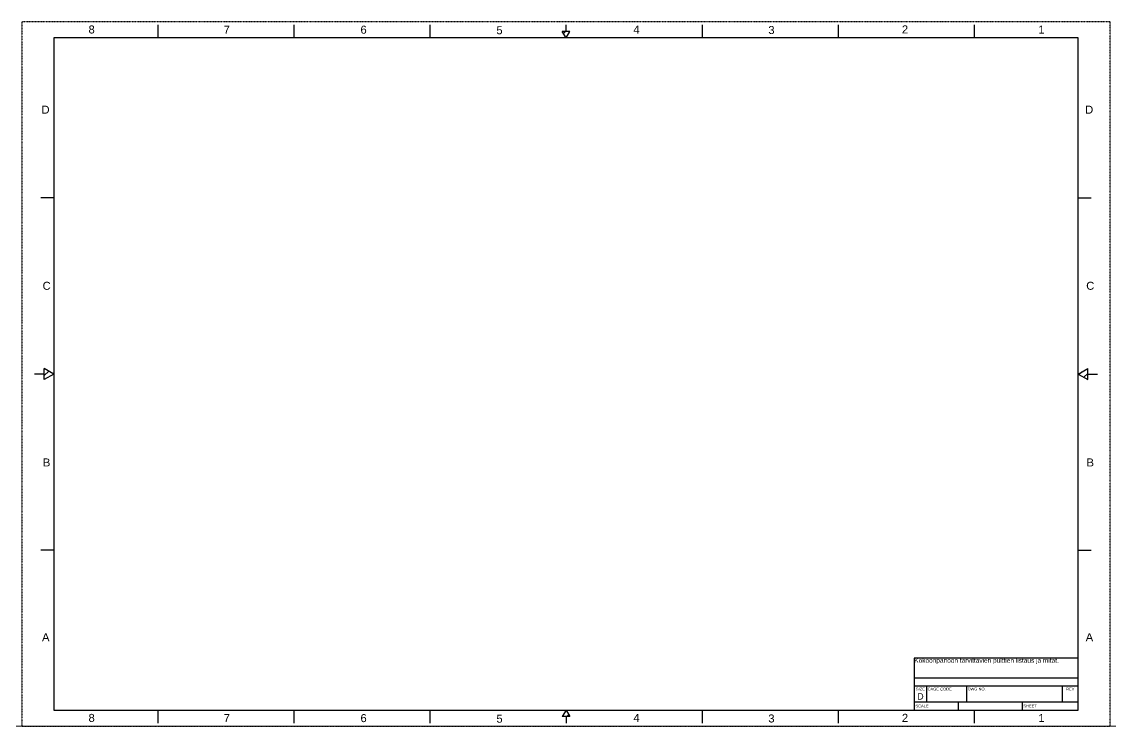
# Model space of a CAD drawing. Header units: millimetres. Extents: x -784753 to 2894, y -738 to 77802.
# Drawn here: x 1672 to 2250, y -417 to -43 of the extents above; entities that cross this region are included whole.
import ezdxf
from ezdxf.enums import TextEntityAlignment as Align

# ---------------------------------------------------------------- set-up
doc = ezdxf.new("R2010")
doc.units = ezdxf.units.MM
doc.linetypes.add('HIDDEN2', pattern=[0.1875, 0.125, -0.0625])
doc.layers.add('DEFAULT', color=7, linetype='Continuous')
doc.layers.add('projection', color=7, linetype='Continuous')
doc.styles.add('ARIAL_TTF', font='arial.ttf')

# ---------------------------------------------------------------- blocks, each defined once
blk = doc.blocks.new('*X387')
at = {"layer": 'DEFAULT', "color": 7, "linetype": 'Continuous'}
blk.add_line((17.025, 0.3), (17.082, 0.359), dxfattribs=at)
blk = doc.blocks.new('*X388')
at = {"layer": 'DEFAULT', "color": 7, "linetype": 'Continuous'}
for p, q in [((33.115, 11.066), (33.028, 10.984)), ((33.179, 10.897), (33.299, 11.019))]:
    blk.add_line(p, q, dxfattribs=at)
blk = doc.blocks.new('*X389')
at = {"layer": 'DEFAULT', "color": 7, "linetype": 'Continuous'}
for p, q in [((0.841, 11.092), (0.7, 10.955)), ((0.961, 10.979), (0.989, 11.006))]:
    blk.add_line(p, q, dxfattribs=at)
blk = doc.blocks.new('*X390')
at = {"layer": 'DEFAULT', "color": 7, "linetype": 'Continuous'}
blk.add_line((16.989, 21.699), (16.921, 21.636), dxfattribs=at)
blk = doc.blocks.new('SHEET-D')
at = {"layer": 'DEFAULT', "color": 7, "linetype": 'HIDDEN2'}
for p, q in [((2316.04, -43.12), (2316.04, -417.16)), ((2894.11, -43.12), (2316.04, -43.12)), ((2894.11, -417.16), (2894.11, -43.12)), ((2316.04, -417.16), (2894.11, -417.16))]:
    blk.add_line(p, q, dxfattribs=at)
at = {"layer": 'DEFAULT', "color": 7, "linetype": 'Continuous'}
for p, q in [((2388.3, -44.82), (2388.3, -51.62)), ((2460.56, -44.82), (2460.56, -51.62)), ((2532.82, -44.82), (2532.82, -51.62)), ((2605.08, -48.22), (2605.08, -44.82)), ((2677.34, -44.82), (2677.34, -51.62)), ((2749.59, -44.82), (2749.59, -51.62)), ((2821.85, -44.82), (2821.85, -51.62)), ((2877.11, -51.62), (2333.05, -51.62)), ((2333.05, -51.62), (2333.05, -408.66)), ((2607.04, -48.22), (2603.11, -48.22)), ((2605.08, -51.62), (2603.11, -48.22)), ((2605.08, -51.62), (2607.04, -48.22)), ((2877.11, -408.66), (2877.11, -51.62)), ((2333.05, -136.63), (2326.25, -136.63)), ((2877.11, -136.63), (2883.91, -136.63)), ((2327.95, -230.14), (2322.84, -230.14)), ((2333.05, -230.14), (2327.95, -227.19)), ((2327.95, -233.08), (2327.95, -227.19)), ((2333.05, -230.14), (2327.95, -233.08)), ((2877.11, -230.14), (2882.21, -227.19)), ((2877.11, -230.14), (2882.21, -233.08)), ((2882.21, -233.08), (2882.21, -227.19)), ((2882.21, -230.14), (2887.31, -230.14)), ((2333.05, -323.65), (2326.25, -323.65)), ((2877.11, -323.65), (2883.91, -323.65)), ((2790.06, -380.95), (2790.06, -408.66)), ((2877.11, -380.95), (2790.06, -380.95)), ((2877.11, -391.66), (2790.06, -391.66)), ((2877.11, -395.91), (2790.06, -395.91)), ((2796.52, -395.91), (2796.52, -404.41)), ((2817.77, -395.91), (2817.77, -404.41)), ((2868.61, -395.91), (2868.61, -404.41)), ((2877.11, -404.41), (2790.06, -404.41)), ((2813.35, -404.41), (2813.35, -408.66)), ((2847.35, -404.41), (2847.35, -408.66)), ((2333.05, -408.66), (2877.11, -408.66)), ((2388.3, -408.66), (2388.3, -415.46)), ((2460.56, -408.66), (2460.56, -415.46)), ((2532.82, -408.66), (2532.82, -415.46)), ((2605.08, -408.66), (2603.11, -412.06)), ((2605.08, -408.66), (2607.04, -412.06)), ((2677.34, -408.66), (2677.34, -415.46)), ((2749.59, -408.66), (2749.59, -415.46)), ((2821.85, -408.66), (2821.85, -415.46)), ((2607.04, -412.06), (2603.11, -412.06)), ((2605.08, -412.06), (2605.08, -415.46))]:
    blk.add_line(p, q, dxfattribs=at)
at = {"color": 0, "xscale": 17.00193276708238, "yscale": 17.00193276708238, "zscale": 17.00193276708238}
for name in ['*X390', '*X389', '*X388', '*X387']:
    blk.add_blockref(name, (2316.04, -417.16), dxfattribs=at).dxf.unprotected_set("ltscale", 0)
at = {"layer": 'DEFAULT', "color": 7, "linetype": 'Continuous', "style": 'ARIAL_TTF'}
for s, height, p in [('8', 4.25, (2351.5, -45.08)), ('7', 4.25, (2423.27, -45.19)), ('6', 4.25, (2495.93, -45.19)), ('5', 4.25, (2568.12, -45.49)), ('4', 4.25, (2640.85, -45.1)), ('3', 4.25, (2712.54, -45.38)), ('2', 4.25, (2783.47, -45.04)), ('1', 4.25, (2855.94, -45.11)), ('D', 4.25, (2326.52, -87.66)), ('D', 4.25, (2880.79, -87.66)), ('C', 4.25, (2327.1, -181.17)), ('C', 4.25, (2881.36, -181.17)), ('B', 4.25, (2327.25, -274.98)), ('B', 4.25, (2881.52, -274.98)), ('A', 4.25, (2326.81, -367.76)), ('A', 4.25, (2881.08, -367.76)), ('SIZE', 1.53, (2790.91, -396.65)), (' CAGE CODE', 1.53, (2796.52, -396.65)), (' DWG NO.', 1.53, (2817.77, -396.65)), ('REV', 1.53, (2870.66, -396.65)), ('D', 3.4, (2791.59, -399.62)), (' SCALE', 1.53, (2790.06, -405.66)), (' SHEET', 1.53, (2847.35, -405.66)), ('8', 4.25, (2351.5, -410.62)), ('7', 4.25, (2423.27, -410.73)), ('6', 4.25, (2495.93, -410.73)), ('5', 4.25, (2568.12, -411.03)), ('4', 4.25, (2640.85, -410.65)), ('3', 4.25, (2712.54, -410.92)), ('2', 4.25, (2783.47, -410.58)), ('1', 4.25, (2855.94, -410.65))]:
    blk.add_text(s, height=height, dxfattribs=at).set_placement(p, align=Align.TOP_LEFT)

msp = doc.modelspace()

# ---------------------------------------------------------------- linework, layer by layer
at = {"lineweight": 0}
msp.add_xline((2338.275, -417.159), (-1, 0), dxfattribs=at)

# ---------------------------------------------------------------- block references
at = {"layer": 'projection', "lineweight": 0}
msp.add_blockref('SHEET-D', (-643.809, 0), dxfattribs=at)

# ---------------------------------------------------------------- texts
at = {"lineweight": 0, "insert": (2146.248, -380.945), "char_height": 2.5, "width": 87.0499, "attachment_point": 1}
msp.add_mtext('Kokoonpanoon tarvittavien pulttien listaus ja mitat.', dxfattribs=at)

doc.saveas('drawing.dxf')
